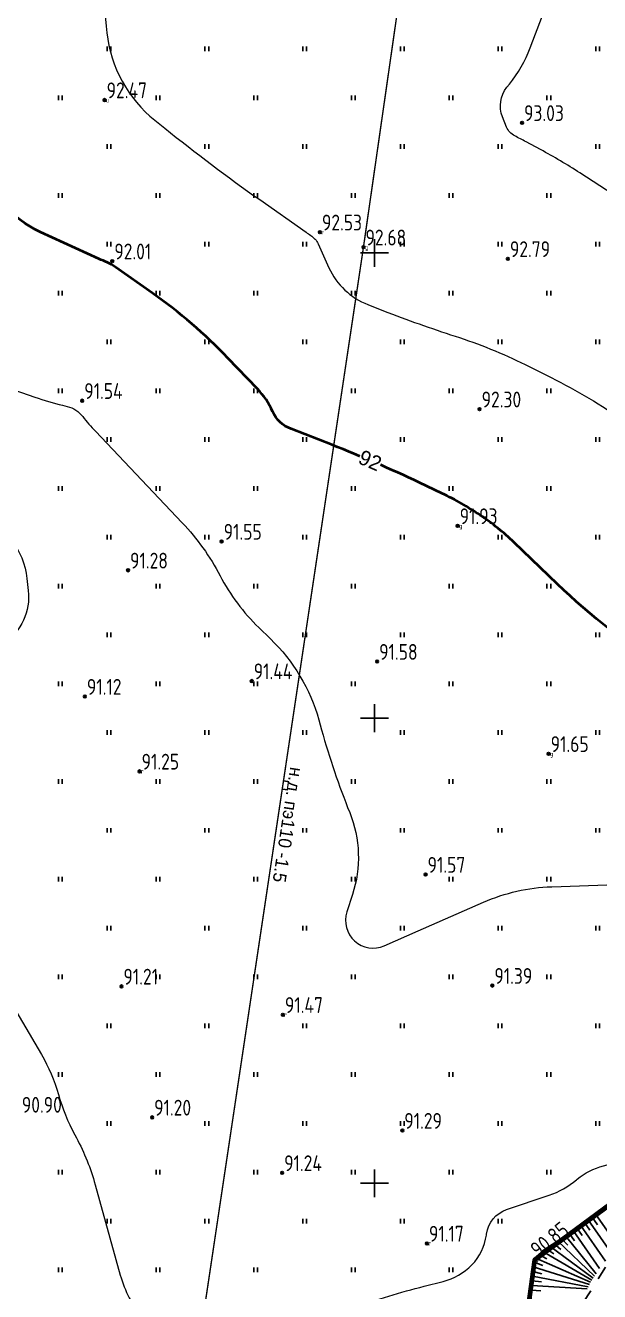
# Model space of a CAD drawing. Header units: metres. Extents: x 2284092 to 2335310, y 454860 to 483236.
# Drawn here: x 2285062.5 to 2285124.2, y 455288.4 to 455424.5 of the extents above; entities that cross this region are included whole.
import ezdxf

# ---------------------------------------------------------------- set-up
doc = ezdxf.new("R2010")
doc.units = ezdxf.units.M
doc.header["$PDMODE"] = 32
doc.header["$PDSIZE"] = 0.3
doc.linetypes.add('ЛИНИЯ_1.5-1.5', pattern=[3, 1.5, -1.5])
for name, color, linetype in [('-_линия', 7, 'Continuous'), ('0 @ 0.5', 7, 'Continuous'), ('Eg.14_Ограждения', 7, 'Continuous'), ('Eg.14_Ограждения1', 7, 'Continuous'), ('P', 94, 'Continuous'), ('Pr', 7, 'Continuous'), ('T', 7, 'Continuous'), ('КОД', 7, 'Continuous')]:
    doc.layers.add(name, color=color, linetype=linetype)
doc.styles.add('pragmai.shx2', font='pragmai.shx', dxfattribs={"height": 1.6})
doc.styles.get("Standard").update_dxf_attribs({"font": 'eskdu.shx'})
doc.styles.add('БСАМ курсив малоконтрасный (Бм-431)', font='bm431.ttf')
doc.styles.add('Рубленый (Р-131)', font='p131.ttf')
doc.linetypes.add('Газопр', pattern='A,5,-1,["Г",БСАМ курсив малоконтрасный (Бм-431),S=2,R=0,X=-1,Y=-1],-1,10,-2,10,-2,5', length=36)

# ---------------------------------------------------------------- blocks, each defined once
blk = doc.blocks.new('Крест сетки')
at = {"color": 72, "linetype": 'Continuous'}
for p, q in [((0, 3), (0, -3)), ((-3, 0), (3, 0))]:
    blk.add_line(p, q, dxfattribs=at)
blk = doc.blocks.new('Штриховка Луговая растительность')
at = {"color": 3, "linetype": 'Continuous'}
for p, q in [((-0.4, 1), (-0.4, 0)), ((0.4, 0), (0.4, 1))]:
    blk.add_line(p, q, dxfattribs=at)

msp = doc.modelspace()

# ---------------------------------------------------------------- linework, layer by layer
at = {"layer": '-_линия', "color": 1, "lineweight": 100}
msp.add_lwpolyline([(2285105.13, 455277.24), (2285117.4, 455259.73), (2285144.62, 455235.58), (2285171.81, 455219.58), (2285240.61, 455189.33), (2285360, 455273.88), (2285357.65, 455293.4), (2285424.76, 455347.94), (2285357.37, 455373.11), (2285280.03, 455419.53), (2285266.62, 455433.92), (2285255.62, 455428.3), (2285226.87, 455420.54), (2285211.36, 455393), (2285192.75, 455364.76), (2285174.58, 455340.43), (2285155.32, 455328.55), (2285142.87, 455312.81), (2285125.4, 455297.81), (2285117.19, 455291.73), (2285115.97, 455282.88)], close=True, dxfattribs=at)
at = {"linetype": 'Continuous'}
for p, q in [((2285123.38, 455296.35), (2285123.95, 455295.53)), ((2285123.79, 455296.64), (2285126.37, 455292.92)), ((2285121.32, 455294.92), (2285124.17, 455290.83)), ((2285121.73, 455295.21), (2285122.3, 455294.39)), ((2285122.14, 455295.49), (2285124.82, 455291.64)), ((2285122.55, 455295.78), (2285123.13, 455294.96)), ((2285122.96, 455296.07), (2285125.6, 455292.28)), ((2285119.25, 455293.53), (2285120.02, 455292.88)), ((2285119.67, 455293.8), (2285123.64, 455290.03)), ((2285120.09, 455294.07), (2285120.77, 455293.34)), ((2285120.5, 455294.35), (2285123.8, 455290.26)), ((2285120.91, 455294.64), (2285121.48, 455293.82)), ((2285117.63, 455292.36), (2285118.52, 455291.9)), ((2285118, 455292.7), (2285123.34, 455289.58)), ((2285118.41, 455292.98), (2285119.25, 455292.43)), ((2285118.83, 455293.25), (2285123.49, 455289.81)), ((2285117.04, 455291.02), (2285123.08, 455289.12)), ((2285117.14, 455291.51), (2285118.08, 455291.16)), ((2285117.33, 455291.97), (2285123.21, 455289.36)), ((2285116.93, 455289.53), (2285117.93, 455289.4)), ((2285116.96, 455290.02), (2285122.95, 455288.89)), ((2285117, 455290.52), (2285117.97, 455290.28)), ((2285116.87, 455288.53), (2285117.87, 455288.46)), ((2285116.9, 455289.03), (2285122.83, 455288.65))]:
    msp.add_line(p, q, dxfattribs=at)
at = {"color": 4, "linetype": 'Газопр', "const_width": 0.15}
msp.add_lwpolyline([(2285112.37, 455770.83), (2285123.6, 455754.86), (2285111.27, 455736.41), (2285117.48, 455633.37), (2285119, 455596.46), (2285120.03, 455579.9), (2285119.94, 455572.2), (2285119.43, 455544.03), (2285098.8, 455400.62), (2285081.4, 455284.49), (2285093.94, 455130.72)], dxfattribs=at)
at = {"color": 5, "linetype": 'ЛИНИЯ_1.5-1.5'}
msp.add_lwpolyline([(2285244.05, 455417.1), (2285236.51, 455415.3), (2285232.17, 455414.83), (2285230.33, 455413.82), (2285228.55, 455411.5), (2285220.12, 455396.91), (2285215.64, 455391.11), (2285194.07, 455354.84), (2285179.06, 455336.63), (2285172.46, 455332.57), (2285165.77, 455329.45), (2285159.98, 455324.92), (2285156.43, 455321.44), (2285149.23, 455312.41), (2285145.24, 455308.11), (2285137.29, 455301.24), (2285129.44, 455294.79), (2285124.82, 455290.99), (2285122.35, 455287.06)], dxfattribs=at)
at = {"linetype": 'Continuous'}
msp.add_lwpolyline([(2285125.09, 455297.54), (2285120.22, 455294.16), (2285118.04, 455292.74), (2285117.5, 455292.23), (2285117.19, 455291.73), (2285117.02, 455290.9), (2285116.78, 455287.18)], dxfattribs=at)
at = {"layer": 'Eg.14_Ограждения', "color": 42, "linetype": 'Continuous', "lineweight": 15, "ltscale": 0.5, "flags": 128}
for points, elevation in [([(2285121.01, 455530.83, 0), (2285131.18, 455533.9)], 93), ([(2285137.69, 455396.96, 0), (2285133.53, 455400.65)], 93), ([(2285183.34, 455357.59, 0), (2285178.64, 455362.17)], 93), ([(2285161.37, 455354.79, 0), (2285167.02, 455348.34)], 92.5), ([(2285181.37, 455628.72, 0), (2285184.82, 455627.52)], 89.5), ([(2285195.22, 455585.45, 0), (2285195.12, 455589.56)], 96.5), ([(2285199, 455603.61, -0.000001), (2285200.8, 455606.98)], 96.5), ([(2285070.63, 455435.25, 0.029508), (2285071.22, 455423.67), (2285071.22, 455423.67, 0.198536), (2285076.39, 455414.26), (2285077.44, 455413.42, 0.015892), (2285087.65, 455405.73), (2285092.64, 455402.23, -0.000001), (2285093.13, 455401.88), (2285093.13, 455401.88, -0.049004), (2285093.59, 455401.48), (2285093.6, 455401.48, -0.084906), (2285093.94, 455400.97), (2285095.09, 455398.41, 0.19671), (2285099.28, 455394.45), (2285100.96, 455393.79, 0.014844), (2285108.64, 455391.06), (2285108.64, 455391.06, -0.037425), (2285116.18, 455388), (2285118.47, 455386.86, -0.032059), (2285126.44, 455382.24)], 92.5), ([(2285129.12, 455404.02), (2285122.06, 455408.6, 0.020632), (2285117.83, 455411.11), (2285116.27, 455411.95, 0.004378), (2285115.06, 455412.58), (2285115.06, 455412.58, -0.179485), (2285114.19, 455413.53), (2285113.75, 455414.63, -0.272467), (2285114.22, 455417.81), (2285114.48, 455418.13, 0.078999), (2285116.73, 455422.04), (2285118.05, 455425.52, 0.170687)], 93), ([(2285060.52, 455385.53), (2285063.48, 455384.51, 0.022515), (2285066.47, 455383.63), (2285066.97, 455383.51, -0.170467), (2285068.63, 455382.42), (2285068.63, 455382.42, 0.026416), (2285069.99, 455380.83), (2285079.33, 455370.99, -0.069362), (2285083.39, 455365.31), (2285083.39, 455365.31, 0.080187), (2285087.56, 455359.73), (2285088.8, 455358.53, -0.133086), (2285094, 455349.83), (2285094.3, 455348.73, 0.027273), (2285097.32, 455339.85), (2285097.32, 455339.85, -0.176135), (2285097.62, 455331.03), (2285097.02, 455329.17, 0.648017), (2285101.04, 455325.53), (2285104.69, 455327.13), (2285111.7, 455330.21), (2285111.7, 455330.21, -0.095096), (2285119.03, 455331.88), (2285131.88, 455332.33, -0.135742)], 91.5), ([(2285097.79, 455286.6, -0.028512), (2285105.32, 455288.94), (2285107.35, 455289.45, 0.139629), (2285110.46, 455291.24), (2285110.46, 455291.24, 0.160803), (2285112.01, 455294.43), (2285112.03, 455294.55, -0.285176), (2285114.18, 455297.17), (2285118.76, 455298.72, 0.09448), (2285121.7, 455300.38), (2285121.77, 455300.44, -0.118811), (2285124.6, 455301.87), (2285124.6, 455301.87, 0.096001), (2285127.51, 455303.17), (2285141.22, 455312.81, -0.000001), (2285142.02, 455313.38), (2285142.04, 455313.39, -0.229363), (2285142.88, 455313.52), (2285143.33, 455313.39)], 91), ([(2285060.96, 455369.19, -0.137074), (2285062.63, 455365.01), (2285062.78, 455363.72, -0.277041), (2285060.17, 455358.05)], 91), ([(2285059.13, 455322.46), (2285064.19, 455313.85, -0.063574), (2285066.02, 455309.56), (2285066.02, 455309.56, 0.053385), (2285067.77, 455305.22), (2285067.95, 455304.89, -0.054898), (2285069.97, 455299.85), (2285072.67, 455290.14, 0.103929), (2285075.08, 455285.49)], 91)]:
    msp.add_lwpolyline(points, format="xyb", dxfattribs=dict(at, elevation=elevation))
at = {"layer": 'Eg.14_Ограждения', "color": 42, "linetype": 'Continuous', "lineweight": 40, "ltscale": 0.5, "flags": 128}
for points, elevation in [([(2285149.03, 455344.01, 0), (2285143.48, 455347.36)], 92), ([(2285173.89, 455628.54, 0), (2285177.8, 455627.17)], 90), ([(2284765.29, 455326.01, -0.000001), (2284763.78, 455328.74)], 86), ([(2285131.36, 455355.18, -0.048115), (2285119.65, 455364.41), (2285114.99, 455368.88, 0.042816), (2285111.34, 455371.83), (2285111.34, 455371.83, 0.037498), (2285107.26, 455374.15), (2285104.79, 455375.33, 0.018129), (2285095.43, 455379.36), (2285091.02, 455381.08, -0.196709), (2285089.04, 455382.96), (2285089.04, 455382.96, 0.084904), (2285087.41, 455385.38), (2285084.24, 455388.7, 0.049006), (2285076.13, 455395.68), (2285072.15, 455398.49, 0.051342), (2285071.28, 455398.97), (2285071.28, 455398.97, -0.005209), (2285070.36, 455399.38), (2285064.11, 455402.23, -0.228433), (2285057.81, 455409.82)], 92)]:
    msp.add_lwpolyline(points, format="xyb", dxfattribs=dict(at, elevation=elevation))
at = {"layer": 'P'}
for p in [(2285070.98, 455416.44, 92.47), (2285094.12, 455402.23, 92.53), (2285098.8, 455400.62, 92.68), (2285108.92, 455370.66, 91.93), (2285118.7, 455346.17, 91.65), (2285074.74, 455344.28, 91.25), (2285090.14, 455318.12, 91.47), (2285105.62, 455293.54, 91.17), (2285117.19, 455291.73, 90.85)]:
    msp.add_point(p, dxfattribs=at)
at = {"layer": 'Pr'}
for p in [(2285115.84, 455413.99, 93.03), (2285071.81, 455399.12, 92.01), (2285114.32, 455399.37, 92.79), (2285068.58, 455384.12, 91.53), (2285111.28, 455383.21, 92.3), (2285083.56, 455368.99, 91.55), (2285073.5, 455365.89, 91.28), (2285100.27, 455356.08, 91.58), (2285086.79, 455353.99, 91.44), (2285068.86, 455352.32, 91.12), (2285105.48, 455333.19, 91.56), (2285072.79, 455321.17, 91.21), (2285112.65, 455321.25, 91.39), (2285076.1, 455307.09, 91.2), (2285102.98, 455305.67, 91.29), (2285090.06, 455301.12, 91.24)]:
    msp.add_point(p, dxfattribs=at)

# ---------------------------------------------------------------- block references
at = {"layer": '0 @ 0.5', "linetype": 'Continuous', "xscale": 0.5, "yscale": 0.5, "zscale": 0.5}
for p in [(2285071.47, 455421.69), (2285081.97, 455421.69), (2285092.47, 455421.69), (2285102.97, 455421.69), (2285113.47, 455421.69), (2285123.97, 455421.69), (2285066.22, 455416.44), (2285076.72, 455416.44), (2285087.22, 455416.44), (2285097.72, 455416.44), (2285108.22, 455416.44), (2285118.72, 455416.44), (2285071.47, 455411.19), (2285081.97, 455411.19), (2285092.47, 455411.19), (2285102.97, 455411.19), (2285113.47, 455411.19), (2285123.97, 455411.19), (2285066.22, 455405.94), (2285076.72, 455405.94), (2285087.22, 455405.94), (2285097.72, 455405.94), (2285108.22, 455405.94), (2285118.72, 455405.94), (2285071.47, 455400.69), (2285081.97, 455400.69), (2285092.47, 455400.69), (2285102.97, 455400.69), (2285113.47, 455400.69), (2285123.97, 455400.69), (2285066.22, 455395.44), (2285076.72, 455395.44), (2285087.22, 455395.44), (2285097.72, 455395.44), (2285108.22, 455395.44), (2285118.72, 455395.44), (2285071.47, 455390.19), (2285081.97, 455390.19), (2285092.47, 455390.19), (2285102.97, 455390.19), (2285113.47, 455390.19), (2285123.97, 455390.19), (2285066.22, 455384.94), (2285076.72, 455384.94), (2285087.22, 455384.94), (2285097.72, 455384.94), (2285108.22, 455384.94), (2285118.72, 455384.94), (2285071.47, 455379.69), (2285081.97, 455379.69), (2285092.47, 455379.69), (2285102.97, 455379.69), (2285113.47, 455379.69), (2285123.97, 455379.69), (2285066.22, 455374.44), (2285076.72, 455374.44), (2285087.22, 455374.44), (2285097.72, 455374.44), (2285108.22, 455374.44), (2285118.72, 455374.44), (2285071.47, 455369.19), (2285081.97, 455369.19), (2285092.47, 455369.19), (2285102.97, 455369.19), (2285113.47, 455369.19), (2285123.97, 455369.19), (2285066.22, 455363.94), (2285076.72, 455363.94), (2285087.22, 455363.94), (2285097.72, 455363.94), (2285108.22, 455363.94), (2285118.72, 455363.94), (2285071.47, 455358.69), (2285081.97, 455358.69), (2285092.47, 455358.69), (2285102.97, 455358.69), (2285113.47, 455358.69), (2285123.97, 455358.69), (2285066.22, 455353.44), (2285076.72, 455353.44), (2285087.22, 455353.44), (2285097.72, 455353.44), (2285108.22, 455353.44), (2285118.72, 455353.44), (2285071.47, 455348.19), (2285081.97, 455348.19), (2285092.47, 455348.19), (2285102.97, 455348.19), (2285113.47, 455348.19), (2285123.97, 455348.19), (2285066.22, 455342.94), (2285076.72, 455342.94), (2285087.22, 455342.94), (2285097.72, 455342.94), (2285108.22, 455342.94), (2285118.72, 455342.94), (2285071.47, 455337.69), (2285081.97, 455337.69), (2285092.47, 455337.69), (2285102.97, 455337.69), (2285113.47, 455337.69), (2285123.97, 455337.69), (2285066.22, 455332.44), (2285076.72, 455332.44), (2285087.22, 455332.44), (2285097.72, 455332.44), (2285108.22, 455332.44), (2285118.72, 455332.44), (2285071.47, 455327.19), (2285081.97, 455327.19), (2285092.47, 455327.19), (2285102.97, 455327.19), (2285113.47, 455327.19), (2285123.97, 455327.19), (2285066.22, 455321.94), (2285076.72, 455321.94), (2285087.22, 455321.94), (2285097.72, 455321.94), (2285108.22, 455321.94), (2285118.72, 455321.94), (2285071.47, 455316.69), (2285081.97, 455316.69), (2285092.47, 455316.69), (2285102.97, 455316.69), (2285113.47, 455316.69), (2285123.97, 455316.69), (2285066.22, 455311.44), (2285076.72, 455311.44), (2285087.22, 455311.44), (2285097.72, 455311.44), (2285108.22, 455311.44), (2285118.72, 455311.44), (2285071.47, 455306.19), (2285081.97, 455306.19), (2285092.47, 455306.19), (2285102.97, 455306.19), (2285113.47, 455306.19), (2285123.97, 455306.19), (2285066.22, 455300.94), (2285076.72, 455300.94), (2285087.22, 455300.94), (2285097.72, 455300.94), (2285108.22, 455300.94), (2285118.72, 455300.94), (2285071.47, 455295.69), (2285081.97, 455295.69), (2285092.47, 455295.69), (2285102.97, 455295.69), (2285113.47, 455295.69), (2285066.22, 455290.44), (2285076.72, 455290.44), (2285087.22, 455290.44), (2285097.72, 455290.44), (2285108.22, 455290.44)]:
    msp.add_blockref('Штриховка Луговая растительность', p, dxfattribs=at)
at = {"layer": '0 @ 0.5', "linetype": 'ЛИНИЯ_1.5-1.5', "xscale": 0.5, "yscale": 0.5, "zscale": 0.5}
for p in [(2285100, 455400), (2285100, 455350), (2285100, 455300)]:
    msp.add_blockref('Крест сетки', p, dxfattribs=at)

# ---------------------------------------------------------------- texts
at = {"linetype": 'Continuous', "style": 'Рубленый (Р-131)'}
msp.add_text('н.д. пэ110 -1.5', height=1.397, rotation=261.2904, dxfattribs=at).set_placement((2285090.93, 455344.81))
at = {"layer": 'T'}
for s, p in [('92.47', (2285071.2, 455416.63, 92.47)), ('93.03', (2285116.06, 455414.18, 93.03)), ('92.53', (2285094.34, 455402.42, 92.53)), ('92.68', (2285099.02, 455400.81, 92.68)), ('92.79', (2285114.54, 455399.56, 92.79)), ('92.01', (2285072.03, 455399.31, 92.01)), ('91.54', (2285068.8, 455384.31, 91.53)), ('92.30', (2285111.5, 455383.4, 92.3)), ('91.93', (2285109.14, 455370.85, 91.93)), ('91.55', (2285083.78, 455369.18, 91.55)), ('91.28', (2285073.72, 455366.08, 91.28)), ('91.58', (2285100.49, 455356.27, 91.58)), ('91.44', (2285087.01, 455354.18, 91.44)), ('91.12', (2285069.08, 455352.51, 91.12)), ('91.65', (2285118.92, 455346.36, 91.65)), ('91.25', (2285074.96, 455344.47, 91.25)), ('91.57', (2285105.69, 455333.38, 91.56)), ('91.21', (2285073.01, 455321.36, 91.21)), ('91.39', (2285112.87, 455321.44, 91.39)), ('91.47', (2285090.36, 455318.31, 91.47)), ('90.90', (2285062.09, 455307.59, 90.9)), ('91.20', (2285076.31, 455307.28, 91.2)), ('91.29', (2285103.19, 455305.86, 91.29)), ('91.24', (2285090.28, 455301.31, 91.24)), ('91.17', (2285105.84, 455293.73, 91.17))]:
    msp.add_text(s, height=1.7, dxfattribs=at).set_placement(p)
msp.add_text('90.85', height=1.7, rotation=38.6913, dxfattribs=at).set_placement((2285117.62, 455291.93, 90.85))
at = {"layer": 'КОД'}
for s, p in [('u', (2285071.13, 455416.19, 92.47)), ('u', (2285071.13, 455416.19, 92.47)), ('r', (2285094.27, 455401.98, 92.53)), ('r', (2285094.27, 455401.98, 92.53)), ('g', (2285098.95, 455400.37, 92.68)), ('g', (2285098.95, 455400.37, 92.68)), ('g', (2285109.07, 455370.41, 91.93)), ('g', (2285109.07, 455370.41, 91.93)), ('g', (2285118.85, 455345.92, 91.65)), ('g', (2285118.85, 455345.92, 91.65)), ('r', (2285074.89, 455344.03, 91.25)), ('r', (2285074.89, 455344.03, 91.25)), ('r', (2285090.29, 455317.87, 91.47)), ('r', (2285090.29, 455317.87, 91.47)), ('r', (2285105.77, 455293.29, 91.17)), ('r', (2285105.77, 455293.29, 91.17)), ('v', (2285117.34, 455291.48, 90.85)), ('v', (2285117.34, 455291.48, 90.85))]:
    msp.add_text(s, height=0.5, dxfattribs=at).set_placement(p)

# ---------------------------------------------------------------- next in the draw order: texts
at = {"layer": 'Eg.14_Ограждения1', "color": 42, "insert": (2285099.52, 455377.69), "char_height": 1.6, "attachment_point": 5, "rotation": 336.6366, "style": 'pragmai.shx2', "bg_fill": 3, "box_fill_scale": 1, "bg_fill_color": 1, "bg_fill_transparency": 0}
msp.add_mtext('92', dxfattribs=at)

# ---------------------------------------------------------------- next in the draw order: linework, layer by layer
at = {"layer": '-_линия', "color": 1, "lineweight": 100}
msp.add_lwpolyline([(2285496.79, 455564.06), (2285271.53, 455467.58), (2285264.69, 455456.19), (2285255.62, 455428.28), (2285235.08, 455422.67), (2285226.87, 455420.54), (2285211.37, 455393.02), (2285192.75, 455364.76), (2285174.58, 455340.43), (2285155.32, 455328.55), (2285142.87, 455312.81), (2285125.09, 455297.54), (2285117.19, 455291.73), (2285115.97, 455282.88), (2285088.27, 455270.21), (2285071.28, 455267.2), (2285046.92, 455267.98)], dxfattribs=at)
at = {"layer": 'Eg.14_Ограждения', "color": 42, "linetype": 'Continuous', "lineweight": 15, "ltscale": 0.5, "flags": 128}
for points, elevation in [([(2285191.11, 455319.42, 0), (2285188.85, 455311.04)], 91), ([(2285186.8, 455317.74, 0), (2285185.05, 455311.23)], 91.5), ([(2285395.85, 455330.97, 0), (2285394.79, 455333.82)], 98.5), ([(2285194.23, 455316.7, 0), (2285193.84, 455315.25)], 90.5), ([(2285304.32, 455260.89, -0.000001), (2285297.79, 455262.96)], 94.5), ([(2285232.87, 455284.09), (2285235.5, 455292.52, 0.09345), (2285235.63, 455293.58), (2285235.63, 455293.58, 0), (2285235.55, 455294.66), (2285235.52, 455295.16, -0.090105), (2285235.74, 455297.18), (2285236.4, 455299.4, 0.056405), (2285237.57, 455305.95), (2285237.69, 455307.76, -0.03345), (2285238.97, 455317.5), (2285238.97, 455317.5, 0.022144), (2285240.48, 455327.21), (2285240.98, 455331.81, -0.034723), (2285241.98, 455337.34)], 92.5)]:
    msp.add_lwpolyline(points, format="xyb", dxfattribs=dict(at, elevation=elevation))
at = {"layer": 'Eg.14_Ограждения', "color": 42, "linetype": 'Continuous', "lineweight": 40, "ltscale": 0.5, "elevation": 92, "flags": 128}
msp.add_lwpolyline([(2285199, 455343.59), (2285204.63, 455341.27, 0.217977), (2285212.29, 455341.57), (2285212.29, 455341.57, -0.51366), (2285216.65, 455339.3), (2285217.45, 455333.67, 0.167994), (2285220.02, 455328.66), (2285220.02, 455328.66, -0.109924), (2285223.24, 455323.83), (2285229.99, 455306.37, -0.043493), (2285230.15, 455305.84), (2285230.15, 455305.84, -0.048358), (2285230.2, 455305.3), (2285230.2, 455303.71, 0.016976), (2285230.34, 455299.99), (2285230.39, 455299.2, 0), (2285230.76, 455293.92), (2285230.79, 455293.46, -0.09345), (2285230.08, 455287.4)], format="xyb", dxfattribs=at)

doc.saveas('drawing.dxf')
